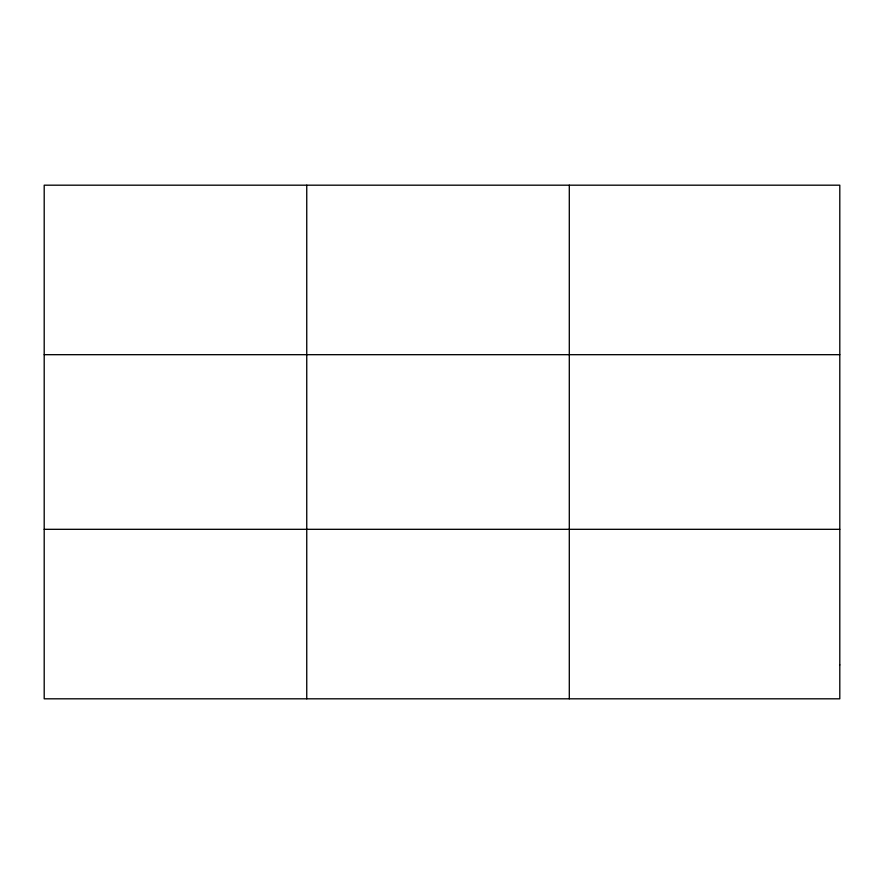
<?xml version="1.0" encoding="UTF-8"?>
<svg xmlns="http://www.w3.org/2000/svg" width="884" height="884" viewBox="0 0 884 884"><rect width="100%" height="100%" fill="white"/><g stroke="black" fill="none" stroke-linecap="round" stroke-linejoin="round"><path stroke-width="1.33" d="M306.748 698.813L306.748 185.187M569.296 698.813L569.296 185.187M44.2 354.683L839.8 354.683M44.2 529.317L839.8 529.317M839.8 664.912L839.8 698.813L44.2 698.813L44.2 185.187L839.8 185.187L839.8 664.912"/></g></svg>
